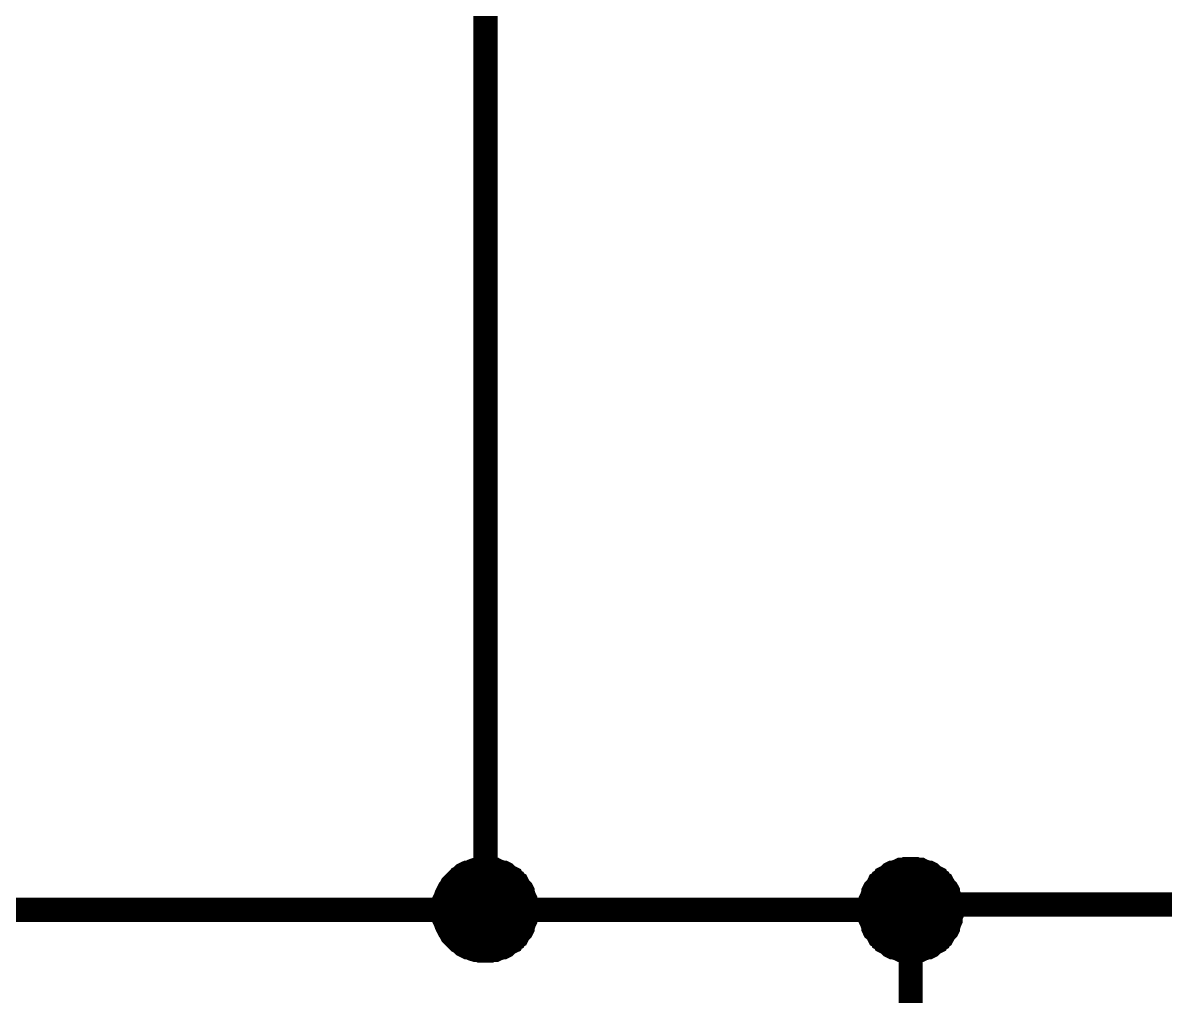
# Model space of a CAD drawing. Header units: millimetres. Extents: x 0 to 800, y 0 to 567.
# Drawn here: x 103.52 to 117.62, y 413.96 to 425.98 of the extents above; entities that cross this region are included whole.
import ezdxf

# ---------------------------------------------------------------- set-up
doc = ezdxf.new("R2010")
doc.units = ezdxf.units.MM
doc.layers.add('Sheet', color=255, linetype='Continuous')

msp = doc.modelspace()

# ---------------------------------------------------------------- linework, layer by layer
at = {"layer": 'Sheet'}
for points, const_width in [([(109.23, 427.469), (109.23, 415.027), (114.482, 415.027)], 0.3), ([(109.23, 415.027), (97.47, 415.027), (97.47, 416.102)], 0.3), ([(108.715, 415.027), (108.715, 415.049), (108.715, 415.083), (108.726, 415.105), (108.726, 415.128), (108.726, 415.15), (108.737, 415.172), (108.748, 415.206), (108.759, 415.228), (108.771, 415.251), (108.782, 415.273), (108.793, 415.284), (108.804, 415.307), (108.815, 415.329), (108.838, 415.352), (108.849, 415.363), (108.871, 415.385), (108.883, 415.396), (108.905, 415.419), (108.927, 415.43), (108.939, 415.441), (108.961, 415.464), (108.983, 415.475), (109.006, 415.486), (109.028, 415.486), (109.051, 415.497), (109.073, 415.508), (109.107, 415.52), (109.129, 415.52), (109.151, 415.52), (109.174, 415.531), (109.207, 415.531), (109.23, 415.531)], 0.3), ([(108.715, 415.027), (108.715, 415.049), (108.715, 415.083), (108.726, 415.105), (108.726, 415.128), (108.726, 415.15), (108.737, 415.172), (108.748, 415.206), (108.759, 415.228), (108.771, 415.251), (108.782, 415.273), (108.793, 415.284), (108.804, 415.307), (108.815, 415.329), (108.838, 415.352), (108.849, 415.363), (108.871, 415.385), (108.883, 415.396), (108.905, 415.419), (108.927, 415.43), (108.939, 415.441), (108.961, 415.464), (108.983, 415.475), (109.006, 415.486), (109.028, 415.486), (109.051, 415.497), (109.073, 415.508), (109.107, 415.52), (109.129, 415.52), (109.151, 415.52), (109.174, 415.531), (109.207, 415.531), (109.23, 415.531)], 0.3), ([(108.715, 415.027), (108.715, 415.049), (108.715, 415.083), (108.726, 415.105), (108.726, 415.128), (108.726, 415.15), (108.737, 415.172), (108.748, 415.206), (108.759, 415.228), (108.771, 415.251), (108.782, 415.273), (108.793, 415.284), (108.804, 415.307), (108.815, 415.329), (108.838, 415.352), (108.849, 415.363), (108.871, 415.385), (108.883, 415.396), (108.905, 415.419), (108.927, 415.43), (108.939, 415.441), (108.961, 415.464), (108.983, 415.475), (109.006, 415.486), (109.028, 415.486), (109.051, 415.497), (109.073, 415.508), (109.107, 415.52), (109.129, 415.52), (109.151, 415.52), (109.174, 415.531), (109.207, 415.531), (109.23, 415.531)], 0.3), ([(108.715, 415.027), (108.715, 415.049), (108.715, 415.083), (108.726, 415.105), (108.726, 415.128), (108.726, 415.15), (108.737, 415.172), (108.748, 415.206), (108.759, 415.228), (108.771, 415.251), (108.782, 415.273), (108.793, 415.284), (108.804, 415.307), (108.815, 415.329), (108.838, 415.352), (108.849, 415.363), (108.871, 415.385), (108.883, 415.396), (108.905, 415.419), (108.927, 415.43), (108.939, 415.441), (108.961, 415.464), (108.983, 415.475), (109.006, 415.486), (109.028, 415.486), (109.051, 415.497), (109.073, 415.508), (109.107, 415.52), (109.129, 415.52), (109.151, 415.52), (109.174, 415.531), (109.207, 415.531), (109.23, 415.531)], 0.3), ([(109.23, 415.531), (109.23, 415.531)], 0.3), ([(109.23, 415.531), (109.252, 415.531), (109.286, 415.531), (109.308, 415.52), (109.331, 415.52), (109.353, 415.52), (109.375, 415.508), (109.409, 415.497), (109.431, 415.486), (109.454, 415.486), (109.476, 415.475), (109.487, 415.464), (109.51, 415.441), (109.532, 415.43), (109.555, 415.419), (109.566, 415.396), (109.588, 415.385), (109.599, 415.363), (109.622, 415.352), (109.633, 415.329), (109.644, 415.307), (109.667, 415.284), (109.678, 415.273), (109.689, 415.251), (109.689, 415.228), (109.7, 415.206), (109.711, 415.172), (109.723, 415.15), (109.723, 415.128), (109.723, 415.105), (109.734, 415.083), (109.734, 415.049), (109.734, 415.027)], 0.3), ([(109.23, 415.531), (109.23, 415.531)], 0.3), ([(109.23, 415.531), (109.252, 415.531), (109.286, 415.531), (109.308, 415.52), (109.331, 415.52), (109.353, 415.52), (109.375, 415.508), (109.409, 415.497), (109.431, 415.486), (109.454, 415.486), (109.476, 415.475), (109.487, 415.464), (109.51, 415.441), (109.532, 415.43), (109.555, 415.419), (109.566, 415.396), (109.588, 415.385), (109.599, 415.363), (109.622, 415.352), (109.633, 415.329), (109.644, 415.307), (109.667, 415.284), (109.678, 415.273), (109.689, 415.251), (109.689, 415.228), (109.7, 415.206), (109.711, 415.172), (109.723, 415.15), (109.723, 415.128), (109.723, 415.105), (109.734, 415.083), (109.734, 415.049), (109.734, 415.027)], 0.3), ([(109.23, 415.531), (109.23, 415.531)], 0.3), ([(109.23, 415.531), (109.252, 415.531), (109.286, 415.531), (109.308, 415.52), (109.331, 415.52), (109.353, 415.52), (109.375, 415.508), (109.409, 415.497), (109.431, 415.486), (109.454, 415.486), (109.476, 415.475), (109.487, 415.464), (109.51, 415.441), (109.532, 415.43), (109.555, 415.419), (109.566, 415.396), (109.588, 415.385), (109.599, 415.363), (109.622, 415.352), (109.633, 415.329), (109.644, 415.307), (109.667, 415.284), (109.678, 415.273), (109.689, 415.251), (109.689, 415.228), (109.7, 415.206), (109.711, 415.172), (109.723, 415.15), (109.723, 415.128), (109.723, 415.105), (109.734, 415.083), (109.734, 415.049), (109.734, 415.027)], 0.3), ([(109.23, 415.531), (109.23, 415.531)], 0.3), ([(109.23, 415.531), (109.252, 415.531), (109.286, 415.531), (109.308, 415.52), (109.331, 415.52), (109.353, 415.52), (109.375, 415.508), (109.409, 415.497), (109.431, 415.486), (109.454, 415.486), (109.476, 415.475), (109.487, 415.464), (109.51, 415.441), (109.532, 415.43), (109.555, 415.419), (109.566, 415.396), (109.588, 415.385), (109.599, 415.363), (109.622, 415.352), (109.633, 415.329), (109.644, 415.307), (109.667, 415.284), (109.678, 415.273), (109.689, 415.251), (109.689, 415.228), (109.7, 415.206), (109.711, 415.172), (109.723, 415.15), (109.723, 415.128), (109.723, 415.105), (109.734, 415.083), (109.734, 415.049), (109.734, 415.027)], 0.3), ([(113.978, 415.027), (113.978, 415.049), (113.978, 415.083), (113.99, 415.105), (113.99, 415.128), (113.99, 415.15), (114.001, 415.172), (114.012, 415.206), (114.023, 415.228), (114.023, 415.251), (114.034, 415.273), (114.046, 415.284), (114.068, 415.307), (114.079, 415.329), (114.09, 415.352), (114.113, 415.363), (114.124, 415.385), (114.146, 415.396), (114.158, 415.419), (114.18, 415.43), (114.202, 415.441), (114.225, 415.464), (114.236, 415.475), (114.258, 415.486), (114.281, 415.486), (114.303, 415.497), (114.337, 415.508), (114.359, 415.52), (114.382, 415.52), (114.404, 415.52), (114.426, 415.531), (114.46, 415.531), (114.482, 415.531)], 0.3), ([(113.978, 415.027), (113.978, 415.049), (113.978, 415.083), (113.99, 415.105), (113.99, 415.128), (113.99, 415.15), (114.001, 415.172), (114.012, 415.206), (114.023, 415.228), (114.023, 415.251), (114.034, 415.273), (114.046, 415.284), (114.068, 415.307), (114.079, 415.329), (114.09, 415.352), (114.113, 415.363), (114.124, 415.385), (114.146, 415.396), (114.158, 415.419), (114.18, 415.43), (114.202, 415.441), (114.225, 415.464), (114.236, 415.475), (114.258, 415.486), (114.281, 415.486), (114.303, 415.497), (114.337, 415.508), (114.359, 415.52), (114.382, 415.52), (114.404, 415.52), (114.426, 415.531), (114.46, 415.531), (114.482, 415.531)], 0.3), ([(113.978, 415.027), (113.978, 415.049), (113.978, 415.083), (113.99, 415.105), (113.99, 415.128), (113.99, 415.15), (114.001, 415.172), (114.012, 415.206), (114.023, 415.228), (114.023, 415.251), (114.034, 415.273), (114.046, 415.284), (114.068, 415.307), (114.079, 415.329), (114.09, 415.352), (114.113, 415.363), (114.124, 415.385), (114.146, 415.396), (114.158, 415.419), (114.18, 415.43), (114.202, 415.441), (114.225, 415.464), (114.236, 415.475), (114.258, 415.486), (114.281, 415.486), (114.303, 415.497), (114.337, 415.508), (114.359, 415.52), (114.382, 415.52), (114.404, 415.52), (114.426, 415.531), (114.46, 415.531), (114.482, 415.531)], 0.3), ([(113.978, 415.027), (113.978, 415.049), (113.978, 415.083), (113.99, 415.105), (113.99, 415.128), (113.99, 415.15), (114.001, 415.172), (114.012, 415.206), (114.023, 415.228), (114.023, 415.251), (114.034, 415.273), (114.046, 415.284), (114.068, 415.307), (114.079, 415.329), (114.09, 415.352), (114.113, 415.363), (114.124, 415.385), (114.146, 415.396), (114.158, 415.419), (114.18, 415.43), (114.202, 415.441), (114.225, 415.464), (114.236, 415.475), (114.258, 415.486), (114.281, 415.486), (114.303, 415.497), (114.337, 415.508), (114.359, 415.52), (114.382, 415.52), (114.404, 415.52), (114.426, 415.531), (114.46, 415.531), (114.482, 415.531)], 0.3), ([(114.482, 415.531), (114.482, 415.531)], 0.3), ([(114.482, 415.531), (114.505, 415.531), (114.538, 415.531), (114.561, 415.52), (114.583, 415.52), (114.606, 415.52), (114.628, 415.508), (114.662, 415.497), (114.684, 415.486), (114.706, 415.486), (114.729, 415.475), (114.74, 415.464), (114.762, 415.441), (114.785, 415.43), (114.807, 415.419), (114.818, 415.396), (114.841, 415.385), (114.852, 415.363), (114.874, 415.352), (114.886, 415.329), (114.897, 415.307), (114.919, 415.284), (114.93, 415.273), (114.942, 415.251), (114.942, 415.228), (114.953, 415.206), (114.964, 415.172), (114.975, 415.15), (114.975, 415.128), (114.975, 415.105), (114.986, 415.083), (114.986, 415.049), (114.986, 415.027)], 0.3), ([(114.482, 415.531), (114.482, 415.531)], 0.3), ([(114.482, 415.531), (114.505, 415.531), (114.538, 415.531), (114.561, 415.52), (114.583, 415.52), (114.606, 415.52), (114.628, 415.508), (114.662, 415.497), (114.684, 415.486), (114.706, 415.486), (114.729, 415.475), (114.74, 415.464), (114.762, 415.441), (114.785, 415.43), (114.807, 415.419), (114.818, 415.396), (114.841, 415.385), (114.852, 415.363), (114.874, 415.352), (114.886, 415.329), (114.897, 415.307), (114.919, 415.284), (114.93, 415.273), (114.942, 415.251), (114.942, 415.228), (114.953, 415.206), (114.964, 415.172), (114.975, 415.15), (114.975, 415.128), (114.975, 415.105), (114.986, 415.083), (114.986, 415.049), (114.986, 415.027)], 0.3), ([(114.482, 415.531), (114.482, 415.531)], 0.3), ([(114.482, 415.531), (114.505, 415.531), (114.538, 415.531), (114.561, 415.52), (114.583, 415.52), (114.606, 415.52), (114.628, 415.508), (114.662, 415.497), (114.684, 415.486), (114.706, 415.486), (114.729, 415.475), (114.74, 415.464), (114.762, 415.441), (114.785, 415.43), (114.807, 415.419), (114.818, 415.396), (114.841, 415.385), (114.852, 415.363), (114.874, 415.352), (114.886, 415.329), (114.897, 415.307), (114.919, 415.284), (114.93, 415.273), (114.942, 415.251), (114.942, 415.228), (114.953, 415.206), (114.964, 415.172), (114.975, 415.15), (114.975, 415.128), (114.975, 415.105), (114.986, 415.083), (114.986, 415.049), (114.986, 415.027)], 0.3), ([(114.482, 415.531), (114.482, 415.531)], 0.3), ([(114.482, 415.531), (114.505, 415.531), (114.538, 415.531), (114.561, 415.52), (114.583, 415.52), (114.606, 415.52), (114.628, 415.508), (114.662, 415.497), (114.684, 415.486), (114.706, 415.486), (114.729, 415.475), (114.74, 415.464), (114.762, 415.441), (114.785, 415.43), (114.807, 415.419), (114.818, 415.396), (114.841, 415.385), (114.852, 415.363), (114.874, 415.352), (114.886, 415.329), (114.897, 415.307), (114.919, 415.284), (114.93, 415.273), (114.942, 415.251), (114.942, 415.228), (114.953, 415.206), (114.964, 415.172), (114.975, 415.15), (114.975, 415.128), (114.975, 415.105), (114.986, 415.083), (114.986, 415.049), (114.986, 415.027)], 0.3), ([(108.715, 415.027), (108.715, 415.049), (108.715, 415.083), (108.726, 415.105), (108.726, 415.128), (108.726, 415.15), (108.737, 415.172), (108.748, 415.206), (108.759, 415.228), (108.771, 415.251), (108.782, 415.273), (108.793, 415.284), (108.804, 415.307), (108.815, 415.329), (108.838, 415.352), (108.849, 415.363), (108.871, 415.385), (108.883, 415.396), (108.905, 415.419), (108.927, 415.43), (108.939, 415.441), (108.961, 415.464), (108.983, 415.475), (109.006, 415.486), (109.028, 415.486), (109.051, 415.497), (109.073, 415.508), (109.107, 415.52), (109.129, 415.52), (109.151, 415.52), (109.174, 415.531), (109.207, 415.531), (109.23, 415.531)], 0.0991), ([(108.715, 415.027), (108.715, 415.049), (108.715, 415.083), (108.726, 415.105), (108.726, 415.128), (108.726, 415.15), (108.737, 415.172), (108.748, 415.206), (108.759, 415.228), (108.771, 415.251), (108.782, 415.273), (108.793, 415.284), (108.804, 415.307), (108.815, 415.329), (108.838, 415.352), (108.849, 415.363), (108.871, 415.385), (108.883, 415.396), (108.905, 415.419), (108.927, 415.43), (108.939, 415.441), (108.961, 415.464), (108.983, 415.475), (109.006, 415.486), (109.028, 415.486), (109.051, 415.497), (109.073, 415.508), (109.107, 415.52), (109.129, 415.52), (109.151, 415.52), (109.174, 415.531), (109.207, 415.531), (109.23, 415.531)], 0.0991), ([(108.715, 415.027), (108.715, 415.049), (108.715, 415.083), (108.726, 415.105), (108.726, 415.128), (108.726, 415.15), (108.737, 415.172), (108.748, 415.206), (108.759, 415.228), (108.771, 415.251), (108.782, 415.273), (108.793, 415.284), (108.804, 415.307), (108.815, 415.329), (108.838, 415.352), (108.849, 415.363), (108.871, 415.385), (108.883, 415.396), (108.905, 415.419), (108.927, 415.43), (108.939, 415.441), (108.961, 415.464), (108.983, 415.475), (109.006, 415.486), (109.028, 415.486), (109.051, 415.497), (109.073, 415.508), (109.107, 415.52), (109.129, 415.52), (109.151, 415.52), (109.174, 415.531), (109.207, 415.531), (109.23, 415.531)], 0.0991), ([(108.715, 415.027), (108.715, 415.049), (108.715, 415.083), (108.726, 415.105), (108.726, 415.128), (108.726, 415.15), (108.737, 415.172), (108.748, 415.206), (108.759, 415.228), (108.771, 415.251), (108.782, 415.273), (108.793, 415.284), (108.804, 415.307), (108.815, 415.329), (108.838, 415.352), (108.849, 415.363), (108.871, 415.385), (108.883, 415.396), (108.905, 415.419), (108.927, 415.43), (108.939, 415.441), (108.961, 415.464), (108.983, 415.475), (109.006, 415.486), (109.028, 415.486), (109.051, 415.497), (109.073, 415.508), (109.107, 415.52), (109.129, 415.52), (109.151, 415.52), (109.174, 415.531), (109.207, 415.531), (109.23, 415.531)], 0.0991), ([(109.23, 415.531), (109.23, 415.531)], 0.0991), ([(109.23, 415.531), (109.252, 415.531), (109.286, 415.531), (109.308, 415.52), (109.331, 415.52), (109.353, 415.52), (109.375, 415.508), (109.409, 415.497), (109.431, 415.486), (109.454, 415.486), (109.476, 415.475), (109.487, 415.464), (109.51, 415.441), (109.532, 415.43), (109.555, 415.419), (109.566, 415.396), (109.588, 415.385), (109.599, 415.363), (109.622, 415.352), (109.633, 415.329), (109.644, 415.307), (109.667, 415.284), (109.678, 415.273), (109.689, 415.251), (109.689, 415.228), (109.7, 415.206), (109.711, 415.172), (109.723, 415.15), (109.723, 415.128), (109.723, 415.105), (109.734, 415.083), (109.734, 415.049), (109.734, 415.027)], 0.0991), ([(109.23, 415.531), (109.23, 415.531)], 0.0991), ([(109.23, 415.531), (109.252, 415.531), (109.286, 415.531), (109.308, 415.52), (109.331, 415.52), (109.353, 415.52), (109.375, 415.508), (109.409, 415.497), (109.431, 415.486), (109.454, 415.486), (109.476, 415.475), (109.487, 415.464), (109.51, 415.441), (109.532, 415.43), (109.555, 415.419), (109.566, 415.396), (109.588, 415.385), (109.599, 415.363), (109.622, 415.352), (109.633, 415.329), (109.644, 415.307), (109.667, 415.284), (109.678, 415.273), (109.689, 415.251), (109.689, 415.228), (109.7, 415.206), (109.711, 415.172), (109.723, 415.15), (109.723, 415.128), (109.723, 415.105), (109.734, 415.083), (109.734, 415.049), (109.734, 415.027)], 0.0991), ([(109.23, 415.531), (109.23, 415.531)], 0.0991), ([(109.23, 415.531), (109.252, 415.531), (109.286, 415.531), (109.308, 415.52), (109.331, 415.52), (109.353, 415.52), (109.375, 415.508), (109.409, 415.497), (109.431, 415.486), (109.454, 415.486), (109.476, 415.475), (109.487, 415.464), (109.51, 415.441), (109.532, 415.43), (109.555, 415.419), (109.566, 415.396), (109.588, 415.385), (109.599, 415.363), (109.622, 415.352), (109.633, 415.329), (109.644, 415.307), (109.667, 415.284), (109.678, 415.273), (109.689, 415.251), (109.689, 415.228), (109.7, 415.206), (109.711, 415.172), (109.723, 415.15), (109.723, 415.128), (109.723, 415.105), (109.734, 415.083), (109.734, 415.049), (109.734, 415.027)], 0.0991), ([(109.23, 415.531), (109.23, 415.531)], 0.0991), ([(109.23, 415.531), (109.252, 415.531), (109.286, 415.531), (109.308, 415.52), (109.331, 415.52), (109.353, 415.52), (109.375, 415.508), (109.409, 415.497), (109.431, 415.486), (109.454, 415.486), (109.476, 415.475), (109.487, 415.464), (109.51, 415.441), (109.532, 415.43), (109.555, 415.419), (109.566, 415.396), (109.588, 415.385), (109.599, 415.363), (109.622, 415.352), (109.633, 415.329), (109.644, 415.307), (109.667, 415.284), (109.678, 415.273), (109.689, 415.251), (109.689, 415.228), (109.7, 415.206), (109.711, 415.172), (109.723, 415.15), (109.723, 415.128), (109.723, 415.105), (109.734, 415.083), (109.734, 415.049), (109.734, 415.027)], 0.0991), ([(113.978, 415.027), (113.978, 415.049), (113.978, 415.083), (113.99, 415.105), (113.99, 415.128), (113.99, 415.15), (114.001, 415.172), (114.012, 415.206), (114.023, 415.228), (114.023, 415.251), (114.034, 415.273), (114.046, 415.284), (114.068, 415.307), (114.079, 415.329), (114.09, 415.352), (114.113, 415.363), (114.124, 415.385), (114.146, 415.396), (114.158, 415.419), (114.18, 415.43), (114.202, 415.441), (114.225, 415.464), (114.236, 415.475), (114.258, 415.486), (114.281, 415.486), (114.303, 415.497), (114.337, 415.508), (114.359, 415.52), (114.382, 415.52), (114.404, 415.52), (114.426, 415.531), (114.46, 415.531), (114.482, 415.531)], 0.0991), ([(113.978, 415.027), (113.978, 415.049), (113.978, 415.083), (113.99, 415.105), (113.99, 415.128), (113.99, 415.15), (114.001, 415.172), (114.012, 415.206), (114.023, 415.228), (114.023, 415.251), (114.034, 415.273), (114.046, 415.284), (114.068, 415.307), (114.079, 415.329), (114.09, 415.352), (114.113, 415.363), (114.124, 415.385), (114.146, 415.396), (114.158, 415.419), (114.18, 415.43), (114.202, 415.441), (114.225, 415.464), (114.236, 415.475), (114.258, 415.486), (114.281, 415.486), (114.303, 415.497), (114.337, 415.508), (114.359, 415.52), (114.382, 415.52), (114.404, 415.52), (114.426, 415.531), (114.46, 415.531), (114.482, 415.531)], 0.0991), ([(113.978, 415.027), (113.978, 415.049), (113.978, 415.083), (113.99, 415.105), (113.99, 415.128), (113.99, 415.15), (114.001, 415.172), (114.012, 415.206), (114.023, 415.228), (114.023, 415.251), (114.034, 415.273), (114.046, 415.284), (114.068, 415.307), (114.079, 415.329), (114.09, 415.352), (114.113, 415.363), (114.124, 415.385), (114.146, 415.396), (114.158, 415.419), (114.18, 415.43), (114.202, 415.441), (114.225, 415.464), (114.236, 415.475), (114.258, 415.486), (114.281, 415.486), (114.303, 415.497), (114.337, 415.508), (114.359, 415.52), (114.382, 415.52), (114.404, 415.52), (114.426, 415.531), (114.46, 415.531), (114.482, 415.531)], 0.0991), ([(113.978, 415.027), (113.978, 415.049), (113.978, 415.083), (113.99, 415.105), (113.99, 415.128), (113.99, 415.15), (114.001, 415.172), (114.012, 415.206), (114.023, 415.228), (114.023, 415.251), (114.034, 415.273), (114.046, 415.284), (114.068, 415.307), (114.079, 415.329), (114.09, 415.352), (114.113, 415.363), (114.124, 415.385), (114.146, 415.396), (114.158, 415.419), (114.18, 415.43), (114.202, 415.441), (114.225, 415.464), (114.236, 415.475), (114.258, 415.486), (114.281, 415.486), (114.303, 415.497), (114.337, 415.508), (114.359, 415.52), (114.382, 415.52), (114.404, 415.52), (114.426, 415.531), (114.46, 415.531), (114.482, 415.531)], 0.0991), ([(114.482, 415.531), (114.482, 415.531)], 0.0991), ([(114.482, 415.531), (114.505, 415.531), (114.538, 415.531), (114.561, 415.52), (114.583, 415.52), (114.606, 415.52), (114.628, 415.508), (114.662, 415.497), (114.684, 415.486), (114.706, 415.486), (114.729, 415.475), (114.74, 415.464), (114.762, 415.441), (114.785, 415.43), (114.807, 415.419), (114.818, 415.396), (114.841, 415.385), (114.852, 415.363), (114.874, 415.352), (114.886, 415.329), (114.897, 415.307), (114.919, 415.284), (114.93, 415.273), (114.942, 415.251), (114.942, 415.228), (114.953, 415.206), (114.964, 415.172), (114.975, 415.15), (114.975, 415.128), (114.975, 415.105), (114.986, 415.083), (114.986, 415.049), (114.986, 415.027)], 0.0991), ([(114.482, 415.531), (114.482, 415.531)], 0.0991), ([(114.482, 415.531), (114.505, 415.531), (114.538, 415.531), (114.561, 415.52), (114.583, 415.52), (114.606, 415.52), (114.628, 415.508), (114.662, 415.497), (114.684, 415.486), (114.706, 415.486), (114.729, 415.475), (114.74, 415.464), (114.762, 415.441), (114.785, 415.43), (114.807, 415.419), (114.818, 415.396), (114.841, 415.385), (114.852, 415.363), (114.874, 415.352), (114.886, 415.329), (114.897, 415.307), (114.919, 415.284), (114.93, 415.273), (114.942, 415.251), (114.942, 415.228), (114.953, 415.206), (114.964, 415.172), (114.975, 415.15), (114.975, 415.128), (114.975, 415.105), (114.986, 415.083), (114.986, 415.049), (114.986, 415.027)], 0.0991), ([(114.482, 415.531), (114.482, 415.531)], 0.0991), ([(114.482, 415.531), (114.505, 415.531), (114.538, 415.531), (114.561, 415.52), (114.583, 415.52), (114.606, 415.52), (114.628, 415.508), (114.662, 415.497), (114.684, 415.486), (114.706, 415.486), (114.729, 415.475), (114.74, 415.464), (114.762, 415.441), (114.785, 415.43), (114.807, 415.419), (114.818, 415.396), (114.841, 415.385), (114.852, 415.363), (114.874, 415.352), (114.886, 415.329), (114.897, 415.307), (114.919, 415.284), (114.93, 415.273), (114.942, 415.251), (114.942, 415.228), (114.953, 415.206), (114.964, 415.172), (114.975, 415.15), (114.975, 415.128), (114.975, 415.105), (114.986, 415.083), (114.986, 415.049), (114.986, 415.027)], 0.0991), ([(114.482, 415.531), (114.482, 415.531)], 0.0991), ([(114.482, 415.531), (114.505, 415.531), (114.538, 415.531), (114.561, 415.52), (114.583, 415.52), (114.606, 415.52), (114.628, 415.508), (114.662, 415.497), (114.684, 415.486), (114.706, 415.486), (114.729, 415.475), (114.74, 415.464), (114.762, 415.441), (114.785, 415.43), (114.807, 415.419), (114.818, 415.396), (114.841, 415.385), (114.852, 415.363), (114.874, 415.352), (114.886, 415.329), (114.897, 415.307), (114.919, 415.284), (114.93, 415.273), (114.942, 415.251), (114.942, 415.228), (114.953, 415.206), (114.964, 415.172), (114.975, 415.15), (114.975, 415.128), (114.975, 415.105), (114.986, 415.083), (114.986, 415.049), (114.986, 415.027)], 0.0991), ([(114.482, 405.698), (114.482, 415.027), (114.482, 415.094), (120.788, 415.094)], 0.3), ([(109.23, 414.523), (109.207, 414.523), (109.174, 414.523), (109.151, 414.534), (109.129, 414.534), (109.107, 414.534), (109.073, 414.545), (109.051, 414.556), (109.028, 414.568), (109.006, 414.568), (108.983, 414.579), (108.961, 414.59), (108.939, 414.612), (108.927, 414.624), (108.905, 414.635), (108.883, 414.657), (108.871, 414.668), (108.849, 414.691), (108.838, 414.702), (108.815, 414.724), (108.804, 414.747), (108.793, 414.769), (108.782, 414.78), (108.771, 414.803), (108.759, 414.825), (108.748, 414.848), (108.737, 414.881), (108.726, 414.904), (108.726, 414.926), (108.726, 414.948), (108.715, 414.971), (108.715, 415.004), (108.715, 415.027)], 0.3), ([(108.715, 415.027), (108.715, 415.027)], 0.3), ([(109.23, 414.523), (109.207, 414.523), (109.174, 414.523), (109.151, 414.534), (109.129, 414.534), (109.107, 414.534), (109.073, 414.545), (109.051, 414.556), (109.028, 414.568), (109.006, 414.568), (108.983, 414.579), (108.961, 414.59), (108.939, 414.612), (108.927, 414.624), (108.905, 414.635), (108.883, 414.657), (108.871, 414.668), (108.849, 414.691), (108.838, 414.702), (108.815, 414.724), (108.804, 414.747), (108.793, 414.769), (108.782, 414.78), (108.771, 414.803), (108.759, 414.825), (108.748, 414.848), (108.737, 414.881), (108.726, 414.904), (108.726, 414.926), (108.726, 414.948), (108.715, 414.971), (108.715, 415.004), (108.715, 415.027)], 0.3), ([(108.715, 415.027), (108.715, 415.027)], 0.3), ([(109.23, 414.523), (109.207, 414.523), (109.174, 414.523), (109.151, 414.534), (109.129, 414.534), (109.107, 414.534), (109.073, 414.545), (109.051, 414.556), (109.028, 414.568), (109.006, 414.568), (108.983, 414.579), (108.961, 414.59), (108.939, 414.612), (108.927, 414.624), (108.905, 414.635), (108.883, 414.657), (108.871, 414.668), (108.849, 414.691), (108.838, 414.702), (108.815, 414.724), (108.804, 414.747), (108.793, 414.769), (108.782, 414.78), (108.771, 414.803), (108.759, 414.825), (108.748, 414.848), (108.737, 414.881), (108.726, 414.904), (108.726, 414.926), (108.726, 414.948), (108.715, 414.971), (108.715, 415.004), (108.715, 415.027)], 0.3), ([(108.715, 415.027), (108.715, 415.027)], 0.3), ([(109.23, 414.523), (109.207, 414.523), (109.174, 414.523), (109.151, 414.534), (109.129, 414.534), (109.107, 414.534), (109.073, 414.545), (109.051, 414.556), (109.028, 414.568), (109.006, 414.568), (108.983, 414.579), (108.961, 414.59), (108.939, 414.612), (108.927, 414.624), (108.905, 414.635), (108.883, 414.657), (108.871, 414.668), (108.849, 414.691), (108.838, 414.702), (108.815, 414.724), (108.804, 414.747), (108.793, 414.769), (108.782, 414.78), (108.771, 414.803), (108.759, 414.825), (108.748, 414.848), (108.737, 414.881), (108.726, 414.904), (108.726, 414.926), (108.726, 414.948), (108.715, 414.971), (108.715, 415.004), (108.715, 415.027)], 0.3), ([(108.715, 415.027), (108.715, 415.027)], 0.3), ([(109.23, 414.523), (109.207, 414.523), (109.174, 414.523), (109.151, 414.534), (109.129, 414.534), (109.107, 414.534), (109.073, 414.545), (109.051, 414.556), (109.028, 414.568), (109.006, 414.568), (108.983, 414.579), (108.961, 414.59), (108.939, 414.612), (108.927, 414.624), (108.905, 414.635), (108.883, 414.657), (108.871, 414.668), (108.849, 414.691), (108.838, 414.702), (108.815, 414.724), (108.804, 414.747), (108.793, 414.769), (108.782, 414.78), (108.771, 414.803), (108.759, 414.825), (108.748, 414.848), (108.737, 414.881), (108.726, 414.904), (108.726, 414.926), (108.726, 414.948), (108.715, 414.971), (108.715, 415.004), (108.715, 415.027)], 0.0991), ([(108.715, 415.027), (108.715, 415.027)], 0.0991), ([(109.23, 414.523), (109.207, 414.523), (109.174, 414.523), (109.151, 414.534), (109.129, 414.534), (109.107, 414.534), (109.073, 414.545), (109.051, 414.556), (109.028, 414.568), (109.006, 414.568), (108.983, 414.579), (108.961, 414.59), (108.939, 414.612), (108.927, 414.624), (108.905, 414.635), (108.883, 414.657), (108.871, 414.668), (108.849, 414.691), (108.838, 414.702), (108.815, 414.724), (108.804, 414.747), (108.793, 414.769), (108.782, 414.78), (108.771, 414.803), (108.759, 414.825), (108.748, 414.848), (108.737, 414.881), (108.726, 414.904), (108.726, 414.926), (108.726, 414.948), (108.715, 414.971), (108.715, 415.004), (108.715, 415.027)], 0.0991), ([(108.715, 415.027), (108.715, 415.027)], 0.0991), ([(109.23, 414.523), (109.207, 414.523), (109.174, 414.523), (109.151, 414.534), (109.129, 414.534), (109.107, 414.534), (109.073, 414.545), (109.051, 414.556), (109.028, 414.568), (109.006, 414.568), (108.983, 414.579), (108.961, 414.59), (108.939, 414.612), (108.927, 414.624), (108.905, 414.635), (108.883, 414.657), (108.871, 414.668), (108.849, 414.691), (108.838, 414.702), (108.815, 414.724), (108.804, 414.747), (108.793, 414.769), (108.782, 414.78), (108.771, 414.803), (108.759, 414.825), (108.748, 414.848), (108.737, 414.881), (108.726, 414.904), (108.726, 414.926), (108.726, 414.948), (108.715, 414.971), (108.715, 415.004), (108.715, 415.027)], 0.0991), ([(108.715, 415.027), (108.715, 415.027)], 0.0991), ([(109.23, 414.523), (109.207, 414.523), (109.174, 414.523), (109.151, 414.534), (109.129, 414.534), (109.107, 414.534), (109.073, 414.545), (109.051, 414.556), (109.028, 414.568), (109.006, 414.568), (108.983, 414.579), (108.961, 414.59), (108.939, 414.612), (108.927, 414.624), (108.905, 414.635), (108.883, 414.657), (108.871, 414.668), (108.849, 414.691), (108.838, 414.702), (108.815, 414.724), (108.804, 414.747), (108.793, 414.769), (108.782, 414.78), (108.771, 414.803), (108.759, 414.825), (108.748, 414.848), (108.737, 414.881), (108.726, 414.904), (108.726, 414.926), (108.726, 414.948), (108.715, 414.971), (108.715, 415.004), (108.715, 415.027)], 0.0991), ([(108.715, 415.027), (108.715, 415.027)], 0.0991), ([(109.734, 415.027), (109.734, 415.004), (109.734, 414.971), (109.723, 414.948), (109.723, 414.926), (109.723, 414.904), (109.711, 414.881), (109.7, 414.848), (109.689, 414.825), (109.689, 414.803), (109.678, 414.78), (109.667, 414.769), (109.644, 414.747), (109.633, 414.724), (109.622, 414.702), (109.599, 414.691), (109.588, 414.668), (109.566, 414.657), (109.555, 414.635), (109.532, 414.624), (109.51, 414.612), (109.487, 414.59), (109.476, 414.579), (109.454, 414.568), (109.431, 414.568), (109.409, 414.556), (109.375, 414.545), (109.353, 414.534), (109.331, 414.534), (109.308, 414.534), (109.286, 414.523), (109.252, 414.523), (109.23, 414.523)], 0.3), ([(109.734, 415.027), (109.734, 415.004), (109.734, 414.971), (109.723, 414.948), (109.723, 414.926), (109.723, 414.904), (109.711, 414.881), (109.7, 414.848), (109.689, 414.825), (109.689, 414.803), (109.678, 414.78), (109.667, 414.769), (109.644, 414.747), (109.633, 414.724), (109.622, 414.702), (109.599, 414.691), (109.588, 414.668), (109.566, 414.657), (109.555, 414.635), (109.532, 414.624), (109.51, 414.612), (109.487, 414.59), (109.476, 414.579), (109.454, 414.568), (109.431, 414.568), (109.409, 414.556), (109.375, 414.545), (109.353, 414.534), (109.331, 414.534), (109.308, 414.534), (109.286, 414.523), (109.252, 414.523), (109.23, 414.523)], 0.3), ([(109.734, 415.027), (109.734, 415.004), (109.734, 414.971), (109.723, 414.948), (109.723, 414.926), (109.723, 414.904), (109.711, 414.881), (109.7, 414.848), (109.689, 414.825), (109.689, 414.803), (109.678, 414.78), (109.667, 414.769), (109.644, 414.747), (109.633, 414.724), (109.622, 414.702), (109.599, 414.691), (109.588, 414.668), (109.566, 414.657), (109.555, 414.635), (109.532, 414.624), (109.51, 414.612), (109.487, 414.59), (109.476, 414.579), (109.454, 414.568), (109.431, 414.568), (109.409, 414.556), (109.375, 414.545), (109.353, 414.534), (109.331, 414.534), (109.308, 414.534), (109.286, 414.523), (109.252, 414.523), (109.23, 414.523)], 0.3), ([(109.734, 415.027), (109.734, 415.004), (109.734, 414.971), (109.723, 414.948), (109.723, 414.926), (109.723, 414.904), (109.711, 414.881), (109.7, 414.848), (109.689, 414.825), (109.689, 414.803), (109.678, 414.78), (109.667, 414.769), (109.644, 414.747), (109.633, 414.724), (109.622, 414.702), (109.599, 414.691), (109.588, 414.668), (109.566, 414.657), (109.555, 414.635), (109.532, 414.624), (109.51, 414.612), (109.487, 414.59), (109.476, 414.579), (109.454, 414.568), (109.431, 414.568), (109.409, 414.556), (109.375, 414.545), (109.353, 414.534), (109.331, 414.534), (109.308, 414.534), (109.286, 414.523), (109.252, 414.523), (109.23, 414.523)], 0.3), ([(109.734, 415.027), (109.734, 415.004), (109.734, 414.971), (109.723, 414.948), (109.723, 414.926), (109.723, 414.904), (109.711, 414.881), (109.7, 414.848), (109.689, 414.825), (109.689, 414.803), (109.678, 414.78), (109.667, 414.769), (109.644, 414.747), (109.633, 414.724), (109.622, 414.702), (109.599, 414.691), (109.588, 414.668), (109.566, 414.657), (109.555, 414.635), (109.532, 414.624), (109.51, 414.612), (109.487, 414.59), (109.476, 414.579), (109.454, 414.568), (109.431, 414.568), (109.409, 414.556), (109.375, 414.545), (109.353, 414.534), (109.331, 414.534), (109.308, 414.534), (109.286, 414.523), (109.252, 414.523), (109.23, 414.523)], 0.0991), ([(109.734, 415.027), (109.734, 415.004), (109.734, 414.971), (109.723, 414.948), (109.723, 414.926), (109.723, 414.904), (109.711, 414.881), (109.7, 414.848), (109.689, 414.825), (109.689, 414.803), (109.678, 414.78), (109.667, 414.769), (109.644, 414.747), (109.633, 414.724), (109.622, 414.702), (109.599, 414.691), (109.588, 414.668), (109.566, 414.657), (109.555, 414.635), (109.532, 414.624), (109.51, 414.612), (109.487, 414.59), (109.476, 414.579), (109.454, 414.568), (109.431, 414.568), (109.409, 414.556), (109.375, 414.545), (109.353, 414.534), (109.331, 414.534), (109.308, 414.534), (109.286, 414.523), (109.252, 414.523), (109.23, 414.523)], 0.0991), ([(109.734, 415.027), (109.734, 415.004), (109.734, 414.971), (109.723, 414.948), (109.723, 414.926), (109.723, 414.904), (109.711, 414.881), (109.7, 414.848), (109.689, 414.825), (109.689, 414.803), (109.678, 414.78), (109.667, 414.769), (109.644, 414.747), (109.633, 414.724), (109.622, 414.702), (109.599, 414.691), (109.588, 414.668), (109.566, 414.657), (109.555, 414.635), (109.532, 414.624), (109.51, 414.612), (109.487, 414.59), (109.476, 414.579), (109.454, 414.568), (109.431, 414.568), (109.409, 414.556), (109.375, 414.545), (109.353, 414.534), (109.331, 414.534), (109.308, 414.534), (109.286, 414.523), (109.252, 414.523), (109.23, 414.523)], 0.0991), ([(109.734, 415.027), (109.734, 415.004), (109.734, 414.971), (109.723, 414.948), (109.723, 414.926), (109.723, 414.904), (109.711, 414.881), (109.7, 414.848), (109.689, 414.825), (109.689, 414.803), (109.678, 414.78), (109.667, 414.769), (109.644, 414.747), (109.633, 414.724), (109.622, 414.702), (109.599, 414.691), (109.588, 414.668), (109.566, 414.657), (109.555, 414.635), (109.532, 414.624), (109.51, 414.612), (109.487, 414.59), (109.476, 414.579), (109.454, 414.568), (109.431, 414.568), (109.409, 414.556), (109.375, 414.545), (109.353, 414.534), (109.331, 414.534), (109.308, 414.534), (109.286, 414.523), (109.252, 414.523), (109.23, 414.523)], 0.0991), ([(109.734, 415.027), (109.734, 415.027), (109.734, 415.027), (109.734, 415.027), (109.734, 415.027), (109.734, 415.027), (109.734, 415.027), (109.734, 415.027), (109.734, 415.027), (109.734, 415.027), (109.734, 415.027), (109.734, 415.027), (109.734, 415.027), (109.734, 415.027), (109.734, 415.027), (109.734, 415.027), (109.734, 415.027), (109.734, 415.027), (109.734, 415.027), (109.734, 415.027), (109.734, 415.027), (109.734, 415.027), (109.734, 415.027), (109.734, 415.027), (109.734, 415.027), (109.734, 415.027), (109.734, 415.027), (109.734, 415.027), (109.734, 415.027), (109.734, 415.027), (109.734, 415.027), (109.734, 415.027), (109.734, 415.027)], 0.3), ([(109.734, 415.027), (109.734, 415.027)], 0.3), ([(109.734, 415.027), (109.734, 415.027), (109.734, 415.027), (109.734, 415.027), (109.734, 415.027), (109.734, 415.027), (109.734, 415.027), (109.734, 415.027), (109.734, 415.027), (109.734, 415.027), (109.734, 415.027), (109.734, 415.027), (109.734, 415.027), (109.734, 415.027), (109.734, 415.027), (109.734, 415.027), (109.734, 415.027), (109.734, 415.027), (109.734, 415.027), (109.734, 415.027), (109.734, 415.027), (109.734, 415.027), (109.734, 415.027), (109.734, 415.027), (109.734, 415.027), (109.734, 415.027), (109.734, 415.027), (109.734, 415.027), (109.734, 415.027), (109.734, 415.027), (109.734, 415.027), (109.734, 415.027), (109.734, 415.027)], 0.3), ([(109.734, 415.027), (109.734, 415.027)], 0.3), ([(109.734, 415.027), (109.734, 415.027), (109.734, 415.027), (109.734, 415.027), (109.734, 415.027), (109.734, 415.027), (109.734, 415.027), (109.734, 415.027), (109.734, 415.027), (109.734, 415.027), (109.734, 415.027), (109.734, 415.027), (109.734, 415.027), (109.734, 415.027), (109.734, 415.027), (109.734, 415.027), (109.734, 415.027), (109.734, 415.027), (109.734, 415.027), (109.734, 415.027), (109.734, 415.027), (109.734, 415.027), (109.734, 415.027), (109.734, 415.027), (109.734, 415.027), (109.734, 415.027), (109.734, 415.027), (109.734, 415.027), (109.734, 415.027), (109.734, 415.027), (109.734, 415.027), (109.734, 415.027), (109.734, 415.027)], 0.3), ([(109.734, 415.027), (109.734, 415.027)], 0.3), ([(109.734, 415.027), (109.734, 415.027), (109.734, 415.027), (109.734, 415.027), (109.734, 415.027), (109.734, 415.027), (109.734, 415.027), (109.734, 415.027), (109.734, 415.027), (109.734, 415.027), (109.734, 415.027), (109.734, 415.027), (109.734, 415.027), (109.734, 415.027), (109.734, 415.027), (109.734, 415.027), (109.734, 415.027), (109.734, 415.027), (109.734, 415.027), (109.734, 415.027), (109.734, 415.027), (109.734, 415.027), (109.734, 415.027), (109.734, 415.027), (109.734, 415.027), (109.734, 415.027), (109.734, 415.027), (109.734, 415.027), (109.734, 415.027), (109.734, 415.027), (109.734, 415.027), (109.734, 415.027), (109.734, 415.027)], 0.3), ([(109.734, 415.027), (109.734, 415.027)], 0.3), ([(109.734, 415.027), (109.734, 415.027), (109.734, 415.027), (109.734, 415.027), (109.734, 415.027), (109.734, 415.027), (109.734, 415.027), (109.734, 415.027), (109.734, 415.027), (109.734, 415.027), (109.734, 415.027), (109.734, 415.027), (109.734, 415.027), (109.734, 415.027), (109.734, 415.027), (109.734, 415.027), (109.734, 415.027), (109.734, 415.027), (109.734, 415.027), (109.734, 415.027), (109.734, 415.027), (109.734, 415.027), (109.734, 415.027), (109.734, 415.027), (109.734, 415.027), (109.734, 415.027), (109.734, 415.027), (109.734, 415.027), (109.734, 415.027), (109.734, 415.027), (109.734, 415.027), (109.734, 415.027), (109.734, 415.027)], 0.0991), ([(109.734, 415.027), (109.734, 415.027)], 0.0991), ([(109.734, 415.027), (109.734, 415.027), (109.734, 415.027), (109.734, 415.027), (109.734, 415.027), (109.734, 415.027), (109.734, 415.027), (109.734, 415.027), (109.734, 415.027), (109.734, 415.027), (109.734, 415.027), (109.734, 415.027), (109.734, 415.027), (109.734, 415.027), (109.734, 415.027), (109.734, 415.027), (109.734, 415.027), (109.734, 415.027), (109.734, 415.027), (109.734, 415.027), (109.734, 415.027), (109.734, 415.027), (109.734, 415.027), (109.734, 415.027), (109.734, 415.027), (109.734, 415.027), (109.734, 415.027), (109.734, 415.027), (109.734, 415.027), (109.734, 415.027), (109.734, 415.027), (109.734, 415.027), (109.734, 415.027)], 0.0991), ([(109.734, 415.027), (109.734, 415.027)], 0.0991), ([(109.734, 415.027), (109.734, 415.027), (109.734, 415.027), (109.734, 415.027), (109.734, 415.027), (109.734, 415.027), (109.734, 415.027), (109.734, 415.027), (109.734, 415.027), (109.734, 415.027), (109.734, 415.027), (109.734, 415.027), (109.734, 415.027), (109.734, 415.027), (109.734, 415.027), (109.734, 415.027), (109.734, 415.027), (109.734, 415.027), (109.734, 415.027), (109.734, 415.027), (109.734, 415.027), (109.734, 415.027), (109.734, 415.027), (109.734, 415.027), (109.734, 415.027), (109.734, 415.027), (109.734, 415.027), (109.734, 415.027), (109.734, 415.027), (109.734, 415.027), (109.734, 415.027), (109.734, 415.027), (109.734, 415.027)], 0.0991), ([(109.734, 415.027), (109.734, 415.027)], 0.0991), ([(109.734, 415.027), (109.734, 415.027), (109.734, 415.027), (109.734, 415.027), (109.734, 415.027), (109.734, 415.027), (109.734, 415.027), (109.734, 415.027), (109.734, 415.027), (109.734, 415.027), (109.734, 415.027), (109.734, 415.027), (109.734, 415.027), (109.734, 415.027), (109.734, 415.027), (109.734, 415.027), (109.734, 415.027), (109.734, 415.027), (109.734, 415.027), (109.734, 415.027), (109.734, 415.027), (109.734, 415.027), (109.734, 415.027), (109.734, 415.027), (109.734, 415.027), (109.734, 415.027), (109.734, 415.027), (109.734, 415.027), (109.734, 415.027), (109.734, 415.027), (109.734, 415.027), (109.734, 415.027), (109.734, 415.027)], 0.0991), ([(109.734, 415.027), (109.734, 415.027)], 0.0991), ([(114.482, 414.523), (114.46, 414.523), (114.426, 414.523), (114.404, 414.534), (114.382, 414.534), (114.359, 414.534), (114.337, 414.545), (114.303, 414.556), (114.281, 414.568), (114.258, 414.568), (114.236, 414.579), (114.225, 414.59), (114.202, 414.612), (114.18, 414.624), (114.158, 414.635), (114.146, 414.657), (114.124, 414.668), (114.113, 414.691), (114.09, 414.702), (114.079, 414.724), (114.068, 414.747), (114.046, 414.769), (114.034, 414.78), (114.023, 414.803), (114.023, 414.825), (114.012, 414.848), (114.001, 414.881), (113.99, 414.904), (113.99, 414.926), (113.99, 414.948), (113.978, 414.971), (113.978, 415.004), (113.978, 415.027)], 0.3), ([(113.978, 415.027), (113.978, 415.027)], 0.3), ([(114.482, 414.523), (114.46, 414.523), (114.426, 414.523), (114.404, 414.534), (114.382, 414.534), (114.359, 414.534), (114.337, 414.545), (114.303, 414.556), (114.281, 414.568), (114.258, 414.568), (114.236, 414.579), (114.225, 414.59), (114.202, 414.612), (114.18, 414.624), (114.158, 414.635), (114.146, 414.657), (114.124, 414.668), (114.113, 414.691), (114.09, 414.702), (114.079, 414.724), (114.068, 414.747), (114.046, 414.769), (114.034, 414.78), (114.023, 414.803), (114.023, 414.825), (114.012, 414.848), (114.001, 414.881), (113.99, 414.904), (113.99, 414.926), (113.99, 414.948), (113.978, 414.971), (113.978, 415.004), (113.978, 415.027)], 0.3), ([(113.978, 415.027), (113.978, 415.027)], 0.3), ([(114.482, 414.523), (114.46, 414.523), (114.426, 414.523), (114.404, 414.534), (114.382, 414.534), (114.359, 414.534), (114.337, 414.545), (114.303, 414.556), (114.281, 414.568), (114.258, 414.568), (114.236, 414.579), (114.225, 414.59), (114.202, 414.612), (114.18, 414.624), (114.158, 414.635), (114.146, 414.657), (114.124, 414.668), (114.113, 414.691), (114.09, 414.702), (114.079, 414.724), (114.068, 414.747), (114.046, 414.769), (114.034, 414.78), (114.023, 414.803), (114.023, 414.825), (114.012, 414.848), (114.001, 414.881), (113.99, 414.904), (113.99, 414.926), (113.99, 414.948), (113.978, 414.971), (113.978, 415.004), (113.978, 415.027)], 0.3), ([(113.978, 415.027), (113.978, 415.027)], 0.3), ([(114.482, 414.523), (114.46, 414.523), (114.426, 414.523), (114.404, 414.534), (114.382, 414.534), (114.359, 414.534), (114.337, 414.545), (114.303, 414.556), (114.281, 414.568), (114.258, 414.568), (114.236, 414.579), (114.225, 414.59), (114.202, 414.612), (114.18, 414.624), (114.158, 414.635), (114.146, 414.657), (114.124, 414.668), (114.113, 414.691), (114.09, 414.702), (114.079, 414.724), (114.068, 414.747), (114.046, 414.769), (114.034, 414.78), (114.023, 414.803), (114.023, 414.825), (114.012, 414.848), (114.001, 414.881), (113.99, 414.904), (113.99, 414.926), (113.99, 414.948), (113.978, 414.971), (113.978, 415.004), (113.978, 415.027)], 0.3), ([(113.978, 415.027), (113.978, 415.027)], 0.3), ([(114.482, 414.523), (114.46, 414.523), (114.426, 414.523), (114.404, 414.534), (114.382, 414.534), (114.359, 414.534), (114.337, 414.545), (114.303, 414.556), (114.281, 414.568), (114.258, 414.568), (114.236, 414.579), (114.225, 414.59), (114.202, 414.612), (114.18, 414.624), (114.158, 414.635), (114.146, 414.657), (114.124, 414.668), (114.113, 414.691), (114.09, 414.702), (114.079, 414.724), (114.068, 414.747), (114.046, 414.769), (114.034, 414.78), (114.023, 414.803), (114.023, 414.825), (114.012, 414.848), (114.001, 414.881), (113.99, 414.904), (113.99, 414.926), (113.99, 414.948), (113.978, 414.971), (113.978, 415.004), (113.978, 415.027)], 0.0991), ([(113.978, 415.027), (113.978, 415.027)], 0.0991), ([(114.482, 414.523), (114.46, 414.523), (114.426, 414.523), (114.404, 414.534), (114.382, 414.534), (114.359, 414.534), (114.337, 414.545), (114.303, 414.556), (114.281, 414.568), (114.258, 414.568), (114.236, 414.579), (114.225, 414.59), (114.202, 414.612), (114.18, 414.624), (114.158, 414.635), (114.146, 414.657), (114.124, 414.668), (114.113, 414.691), (114.09, 414.702), (114.079, 414.724), (114.068, 414.747), (114.046, 414.769), (114.034, 414.78), (114.023, 414.803), (114.023, 414.825), (114.012, 414.848), (114.001, 414.881), (113.99, 414.904), (113.99, 414.926), (113.99, 414.948), (113.978, 414.971), (113.978, 415.004), (113.978, 415.027)], 0.0991), ([(113.978, 415.027), (113.978, 415.027)], 0.0991), ([(114.482, 414.523), (114.46, 414.523), (114.426, 414.523), (114.404, 414.534), (114.382, 414.534), (114.359, 414.534), (114.337, 414.545), (114.303, 414.556), (114.281, 414.568), (114.258, 414.568), (114.236, 414.579), (114.225, 414.59), (114.202, 414.612), (114.18, 414.624), (114.158, 414.635), (114.146, 414.657), (114.124, 414.668), (114.113, 414.691), (114.09, 414.702), (114.079, 414.724), (114.068, 414.747), (114.046, 414.769), (114.034, 414.78), (114.023, 414.803), (114.023, 414.825), (114.012, 414.848), (114.001, 414.881), (113.99, 414.904), (113.99, 414.926), (113.99, 414.948), (113.978, 414.971), (113.978, 415.004), (113.978, 415.027)], 0.0991), ([(113.978, 415.027), (113.978, 415.027)], 0.0991), ([(114.482, 414.523), (114.46, 414.523), (114.426, 414.523), (114.404, 414.534), (114.382, 414.534), (114.359, 414.534), (114.337, 414.545), (114.303, 414.556), (114.281, 414.568), (114.258, 414.568), (114.236, 414.579), (114.225, 414.59), (114.202, 414.612), (114.18, 414.624), (114.158, 414.635), (114.146, 414.657), (114.124, 414.668), (114.113, 414.691), (114.09, 414.702), (114.079, 414.724), (114.068, 414.747), (114.046, 414.769), (114.034, 414.78), (114.023, 414.803), (114.023, 414.825), (114.012, 414.848), (114.001, 414.881), (113.99, 414.904), (113.99, 414.926), (113.99, 414.948), (113.978, 414.971), (113.978, 415.004), (113.978, 415.027)], 0.0991), ([(113.978, 415.027), (113.978, 415.027)], 0.0991), ([(114.986, 415.027), (114.986, 415.004), (114.986, 414.971), (114.975, 414.948), (114.975, 414.926), (114.975, 414.904), (114.964, 414.881), (114.953, 414.848), (114.942, 414.825), (114.942, 414.803), (114.93, 414.78), (114.919, 414.769), (114.897, 414.747), (114.886, 414.724), (114.874, 414.702), (114.852, 414.691), (114.841, 414.668), (114.818, 414.657), (114.807, 414.635), (114.785, 414.624), (114.762, 414.612), (114.74, 414.59), (114.729, 414.579), (114.706, 414.568), (114.684, 414.568), (114.662, 414.556), (114.628, 414.545), (114.606, 414.534), (114.583, 414.534), (114.561, 414.534), (114.538, 414.523), (114.505, 414.523), (114.482, 414.523)], 0.3), ([(114.986, 415.027), (114.986, 415.004), (114.986, 414.971), (114.975, 414.948), (114.975, 414.926), (114.975, 414.904), (114.964, 414.881), (114.953, 414.848), (114.942, 414.825), (114.942, 414.803), (114.93, 414.78), (114.919, 414.769), (114.897, 414.747), (114.886, 414.724), (114.874, 414.702), (114.852, 414.691), (114.841, 414.668), (114.818, 414.657), (114.807, 414.635), (114.785, 414.624), (114.762, 414.612), (114.74, 414.59), (114.729, 414.579), (114.706, 414.568), (114.684, 414.568), (114.662, 414.556), (114.628, 414.545), (114.606, 414.534), (114.583, 414.534), (114.561, 414.534), (114.538, 414.523), (114.505, 414.523), (114.482, 414.523)], 0.3), ([(114.986, 415.027), (114.986, 415.004), (114.986, 414.971), (114.975, 414.948), (114.975, 414.926), (114.975, 414.904), (114.964, 414.881), (114.953, 414.848), (114.942, 414.825), (114.942, 414.803), (114.93, 414.78), (114.919, 414.769), (114.897, 414.747), (114.886, 414.724), (114.874, 414.702), (114.852, 414.691), (114.841, 414.668), (114.818, 414.657), (114.807, 414.635), (114.785, 414.624), (114.762, 414.612), (114.74, 414.59), (114.729, 414.579), (114.706, 414.568), (114.684, 414.568), (114.662, 414.556), (114.628, 414.545), (114.606, 414.534), (114.583, 414.534), (114.561, 414.534), (114.538, 414.523), (114.505, 414.523), (114.482, 414.523)], 0.3), ([(114.986, 415.027), (114.986, 415.004), (114.986, 414.971), (114.975, 414.948), (114.975, 414.926), (114.975, 414.904), (114.964, 414.881), (114.953, 414.848), (114.942, 414.825), (114.942, 414.803), (114.93, 414.78), (114.919, 414.769), (114.897, 414.747), (114.886, 414.724), (114.874, 414.702), (114.852, 414.691), (114.841, 414.668), (114.818, 414.657), (114.807, 414.635), (114.785, 414.624), (114.762, 414.612), (114.74, 414.59), (114.729, 414.579), (114.706, 414.568), (114.684, 414.568), (114.662, 414.556), (114.628, 414.545), (114.606, 414.534), (114.583, 414.534), (114.561, 414.534), (114.538, 414.523), (114.505, 414.523), (114.482, 414.523)], 0.3), ([(114.986, 415.027), (114.986, 415.004), (114.986, 414.971), (114.975, 414.948), (114.975, 414.926), (114.975, 414.904), (114.964, 414.881), (114.953, 414.848), (114.942, 414.825), (114.942, 414.803), (114.93, 414.78), (114.919, 414.769), (114.897, 414.747), (114.886, 414.724), (114.874, 414.702), (114.852, 414.691), (114.841, 414.668), (114.818, 414.657), (114.807, 414.635), (114.785, 414.624), (114.762, 414.612), (114.74, 414.59), (114.729, 414.579), (114.706, 414.568), (114.684, 414.568), (114.662, 414.556), (114.628, 414.545), (114.606, 414.534), (114.583, 414.534), (114.561, 414.534), (114.538, 414.523), (114.505, 414.523), (114.482, 414.523)], 0.0991), ([(114.986, 415.027), (114.986, 415.004), (114.986, 414.971), (114.975, 414.948), (114.975, 414.926), (114.975, 414.904), (114.964, 414.881), (114.953, 414.848), (114.942, 414.825), (114.942, 414.803), (114.93, 414.78), (114.919, 414.769), (114.897, 414.747), (114.886, 414.724), (114.874, 414.702), (114.852, 414.691), (114.841, 414.668), (114.818, 414.657), (114.807, 414.635), (114.785, 414.624), (114.762, 414.612), (114.74, 414.59), (114.729, 414.579), (114.706, 414.568), (114.684, 414.568), (114.662, 414.556), (114.628, 414.545), (114.606, 414.534), (114.583, 414.534), (114.561, 414.534), (114.538, 414.523), (114.505, 414.523), (114.482, 414.523)], 0.0991), ([(114.986, 415.027), (114.986, 415.004), (114.986, 414.971), (114.975, 414.948), (114.975, 414.926), (114.975, 414.904), (114.964, 414.881), (114.953, 414.848), (114.942, 414.825), (114.942, 414.803), (114.93, 414.78), (114.919, 414.769), (114.897, 414.747), (114.886, 414.724), (114.874, 414.702), (114.852, 414.691), (114.841, 414.668), (114.818, 414.657), (114.807, 414.635), (114.785, 414.624), (114.762, 414.612), (114.74, 414.59), (114.729, 414.579), (114.706, 414.568), (114.684, 414.568), (114.662, 414.556), (114.628, 414.545), (114.606, 414.534), (114.583, 414.534), (114.561, 414.534), (114.538, 414.523), (114.505, 414.523), (114.482, 414.523)], 0.0991), ([(114.986, 415.027), (114.986, 415.004), (114.986, 414.971), (114.975, 414.948), (114.975, 414.926), (114.975, 414.904), (114.964, 414.881), (114.953, 414.848), (114.942, 414.825), (114.942, 414.803), (114.93, 414.78), (114.919, 414.769), (114.897, 414.747), (114.886, 414.724), (114.874, 414.702), (114.852, 414.691), (114.841, 414.668), (114.818, 414.657), (114.807, 414.635), (114.785, 414.624), (114.762, 414.612), (114.74, 414.59), (114.729, 414.579), (114.706, 414.568), (114.684, 414.568), (114.662, 414.556), (114.628, 414.545), (114.606, 414.534), (114.583, 414.534), (114.561, 414.534), (114.538, 414.523), (114.505, 414.523), (114.482, 414.523)], 0.0991), ([(114.986, 415.027), (114.986, 415.027), (114.986, 415.027), (114.986, 415.027), (114.986, 415.027), (114.986, 415.027), (114.986, 415.027), (114.986, 415.027), (114.986, 415.027), (114.986, 415.027), (114.986, 415.027), (114.986, 415.027), (114.986, 415.027), (114.986, 415.027), (114.986, 415.027), (114.986, 415.027), (114.986, 415.027), (114.986, 415.027), (114.986, 415.027), (114.986, 415.027), (114.986, 415.027), (114.986, 415.027), (114.986, 415.027), (114.986, 415.027), (114.986, 415.027), (114.986, 415.027), (114.986, 415.027), (114.986, 415.027), (114.986, 415.027), (114.986, 415.027), (114.986, 415.027), (114.986, 415.027), (114.986, 415.027)], 0.3), ([(114.986, 415.027), (114.986, 415.027)], 0.3), ([(114.986, 415.027), (114.986, 415.027), (114.986, 415.027), (114.986, 415.027), (114.986, 415.027), (114.986, 415.027), (114.986, 415.027), (114.986, 415.027), (114.986, 415.027), (114.986, 415.027), (114.986, 415.027), (114.986, 415.027), (114.986, 415.027), (114.986, 415.027), (114.986, 415.027), (114.986, 415.027), (114.986, 415.027), (114.986, 415.027), (114.986, 415.027), (114.986, 415.027), (114.986, 415.027), (114.986, 415.027), (114.986, 415.027), (114.986, 415.027), (114.986, 415.027), (114.986, 415.027), (114.986, 415.027), (114.986, 415.027), (114.986, 415.027), (114.986, 415.027), (114.986, 415.027), (114.986, 415.027), (114.986, 415.027)], 0.3), ([(114.986, 415.027), (114.986, 415.027)], 0.3), ([(114.986, 415.027), (114.986, 415.027), (114.986, 415.027), (114.986, 415.027), (114.986, 415.027), (114.986, 415.027), (114.986, 415.027), (114.986, 415.027), (114.986, 415.027), (114.986, 415.027), (114.986, 415.027), (114.986, 415.027), (114.986, 415.027), (114.986, 415.027), (114.986, 415.027), (114.986, 415.027), (114.986, 415.027), (114.986, 415.027), (114.986, 415.027), (114.986, 415.027), (114.986, 415.027), (114.986, 415.027), (114.986, 415.027), (114.986, 415.027), (114.986, 415.027), (114.986, 415.027), (114.986, 415.027), (114.986, 415.027), (114.986, 415.027), (114.986, 415.027), (114.986, 415.027), (114.986, 415.027), (114.986, 415.027)], 0.3), ([(114.986, 415.027), (114.986, 415.027)], 0.3), ([(114.986, 415.027), (114.986, 415.027), (114.986, 415.027), (114.986, 415.027), (114.986, 415.027), (114.986, 415.027), (114.986, 415.027), (114.986, 415.027), (114.986, 415.027), (114.986, 415.027), (114.986, 415.027), (114.986, 415.027), (114.986, 415.027), (114.986, 415.027), (114.986, 415.027), (114.986, 415.027), (114.986, 415.027), (114.986, 415.027), (114.986, 415.027), (114.986, 415.027), (114.986, 415.027), (114.986, 415.027), (114.986, 415.027), (114.986, 415.027), (114.986, 415.027), (114.986, 415.027), (114.986, 415.027), (114.986, 415.027), (114.986, 415.027), (114.986, 415.027), (114.986, 415.027), (114.986, 415.027), (114.986, 415.027)], 0.3), ([(114.986, 415.027), (114.986, 415.027)], 0.3), ([(114.986, 415.027), (114.986, 415.027), (114.986, 415.027), (114.986, 415.027), (114.986, 415.027), (114.986, 415.027), (114.986, 415.027), (114.986, 415.027), (114.986, 415.027), (114.986, 415.027), (114.986, 415.027), (114.986, 415.027), (114.986, 415.027), (114.986, 415.027), (114.986, 415.027), (114.986, 415.027), (114.986, 415.027), (114.986, 415.027), (114.986, 415.027), (114.986, 415.027), (114.986, 415.027), (114.986, 415.027), (114.986, 415.027), (114.986, 415.027), (114.986, 415.027), (114.986, 415.027), (114.986, 415.027), (114.986, 415.027), (114.986, 415.027), (114.986, 415.027), (114.986, 415.027), (114.986, 415.027), (114.986, 415.027)], 0.0991), ([(114.986, 415.027), (114.986, 415.027)], 0.0991), ([(114.986, 415.027), (114.986, 415.027), (114.986, 415.027), (114.986, 415.027), (114.986, 415.027), (114.986, 415.027), (114.986, 415.027), (114.986, 415.027), (114.986, 415.027), (114.986, 415.027), (114.986, 415.027), (114.986, 415.027), (114.986, 415.027), (114.986, 415.027), (114.986, 415.027), (114.986, 415.027), (114.986, 415.027), (114.986, 415.027), (114.986, 415.027), (114.986, 415.027), (114.986, 415.027), (114.986, 415.027), (114.986, 415.027), (114.986, 415.027), (114.986, 415.027), (114.986, 415.027), (114.986, 415.027), (114.986, 415.027), (114.986, 415.027), (114.986, 415.027), (114.986, 415.027), (114.986, 415.027), (114.986, 415.027)], 0.0991), ([(114.986, 415.027), (114.986, 415.027)], 0.0991), ([(114.986, 415.027), (114.986, 415.027), (114.986, 415.027), (114.986, 415.027), (114.986, 415.027), (114.986, 415.027), (114.986, 415.027), (114.986, 415.027), (114.986, 415.027), (114.986, 415.027), (114.986, 415.027), (114.986, 415.027), (114.986, 415.027), (114.986, 415.027), (114.986, 415.027), (114.986, 415.027), (114.986, 415.027), (114.986, 415.027), (114.986, 415.027), (114.986, 415.027), (114.986, 415.027), (114.986, 415.027), (114.986, 415.027), (114.986, 415.027), (114.986, 415.027), (114.986, 415.027), (114.986, 415.027), (114.986, 415.027), (114.986, 415.027), (114.986, 415.027), (114.986, 415.027), (114.986, 415.027), (114.986, 415.027)], 0.0991), ([(114.986, 415.027), (114.986, 415.027)], 0.0991), ([(114.986, 415.027), (114.986, 415.027), (114.986, 415.027), (114.986, 415.027), (114.986, 415.027), (114.986, 415.027), (114.986, 415.027), (114.986, 415.027), (114.986, 415.027), (114.986, 415.027), (114.986, 415.027), (114.986, 415.027), (114.986, 415.027), (114.986, 415.027), (114.986, 415.027), (114.986, 415.027), (114.986, 415.027), (114.986, 415.027), (114.986, 415.027), (114.986, 415.027), (114.986, 415.027), (114.986, 415.027), (114.986, 415.027), (114.986, 415.027), (114.986, 415.027), (114.986, 415.027), (114.986, 415.027), (114.986, 415.027), (114.986, 415.027), (114.986, 415.027), (114.986, 415.027), (114.986, 415.027), (114.986, 415.027)], 0.0991), ([(114.986, 415.027), (114.986, 415.027)], 0.0991)]:
    msp.add_lwpolyline(points, dxfattribs=dict(at, const_width=const_width))
at = {"layer": 'Sheet', "const_width": 0.508}
for points in [[(108.966, 415.036, 1), (109.474, 415.036, 1)], [(114.224, 415.036, 1), (114.732, 415.036, 1)]]:
    msp.add_lwpolyline(points, format="xyb", close=True, dxfattribs=at)

doc.saveas('drawing.dxf')
